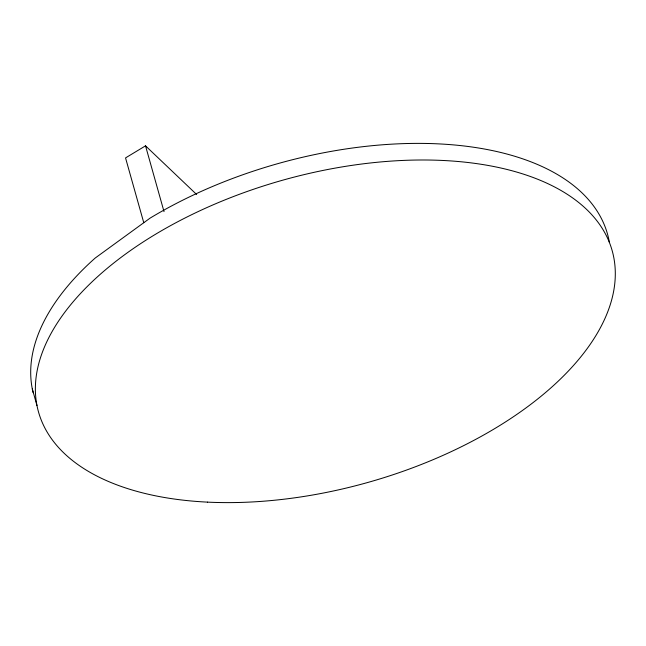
<?xml version="1.0" encoding="UTF-8"?>
<svg xmlns="http://www.w3.org/2000/svg" width="646" height="646" viewBox="0 0 646 646"><rect width="100%" height="100%" fill="white"/><g stroke="black" fill="none" stroke-linecap="round" stroke-linejoin="round"><path stroke-width="0.97" d="M196.626 194.494L145.528 145.843L125.542 157.899L143.767 222.709M145.528 145.843L164.019 211.622M32.3 388.924L36.967 405.526M609.38 242.339A297.951 157.01 -15.7 0 0 440.087 143.953A297.951 157.01 -15.7 0 0 150.122 218.098L95.237 258.012A297.951 157.01 -15.7 0 0 33.14 392.72M207.511 502.128A297.951 157.01 -15.7 0 0 613.7 257.076A297.951 157.01 -15.7 0 0 154.79 234.708A297.951 157.01 -15.7 0 0 207.511 502.128"/></g></svg>
